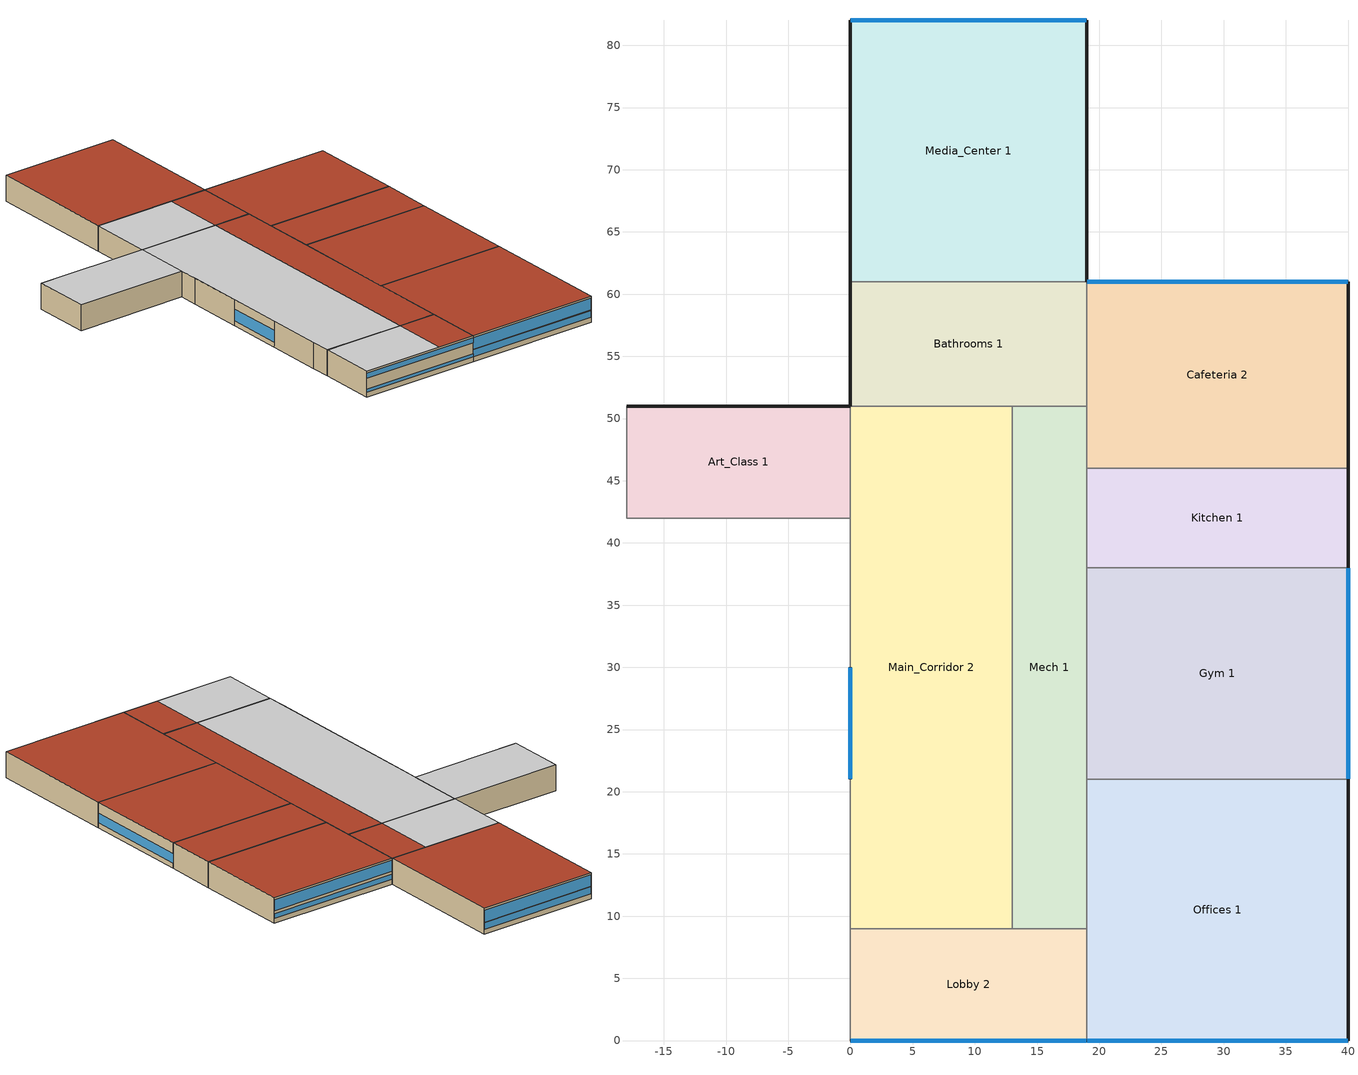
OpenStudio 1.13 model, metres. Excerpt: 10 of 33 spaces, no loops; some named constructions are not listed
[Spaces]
Gym 1
 floor ground: 40,38 40,21 19,21 19,38 z0
 wall outside: 40,21 40,38 z0:4
 wall to Mech 1: 19,38 19,21 z0:4
 wall to Offices 1: 19,21 40,21 z0:4
 wall to Kitchen 1: 40,38 19,38 z0:4
 window (AEDG-K12 View Glazing EastWest): 40,21.03 40,37.97 z0.76:2.24
 roof outside: 40,21 40,38 19,38 19,21 z4
Lobby 2
 floor ground: 19,9 19,0 0,0 0,9 z0
 wall outside: 0,0 19,0 z0:4
 wall to Offices 1: 19,0 19,9 z0:4
 wall to Main_Corridor 2: 13,9 0,9 z0:4
 wall to Mech 1: 19,9 13,9 z0:4
 wall to Mult_Class_1_Pod_1: 0,9 0,0 z0:4
 window (AEDG-K12 View Glazing South): 0.03,0 18.97,0 z0.76:1.21
 window (AEDG-K12 Daylight Glazing South): 0.03,0 18.97,0 z2.93:3.7
 ceiling to Lobby 1: 13,0 13,9 0,9 0,0 z4
 roof outside: 19,0 19,9 13,9 13,0 z4
Mech 1
 floor ground: 19,51 19,9 13,9 13,51 z0
 wall to Offices 1: 19,9 19,21 z0:4
 wall to Kitchen 1: 19,38 19,46 z0:4
 wall to Cafeteria 2: 19,46 19,51 z0:4
 wall to Main_Corridor 2: 13,51 13,9 z0:4
 wall to Bathrooms 1: 19,51 13,51 z0:4
 roof outside: 19,9 19,51 13,51 13,9 z4
Offices 1
 floor ground: 40,21 40,0 19,0 19,21 z0
 wall outside: 19,0 40,0 40,21 z0:4
 window (AEDG-K12 View Glazing South): 19.03,0 39.97,0 z0.76:1.81
 window (AEDG-K12 Daylight Glazing South): 19.03,0 39.97,0 z1.91:3.7
 roof outside: 40,0 40,21 19,21 19,0 z4
Art_Class 1
 floor ground: 0,51 0,42 -18,42 -18,51 z0
 wall outside: 0,51 -18,51 z0:4
 wall to Main_Corridor 2: 0,42 0,51 z0:4
 wall to Mult_Class_2_Pod_3: -18,51 -18,42 z0:4
 wall to Corridor_Pod_3: -18,42 0,42 z0:4
 ceiling to Mult_Class_2_Pod_4: 0,42 0,51 -18,51 -18,42 z4
Kitchen 1
 floor ground: 40,46 40,38 19,38 19,46 z0
 wall outside: 40,38 40,46 z0:4
 wall to Cafeteria 2: 40,46 19,46 z0:4
 roof outside: 40,38 40,46 19,46 19,38 z4
Main_Corridor 2
 floor ground: 13,51 13,9 0,9 0,51 z0
 wall outside: 0,30 0,21 z0:4
 wall to Corridor_Pod_1: 0,12 0,9 z0:4
 wall to Mult_Class_2_Pod_1: 0,21 0,12 z0:4
 wall to Mult_Class_1_Pod_3: 0,39 0,30 z0:4
 wall to Bathrooms 1: 13,51 0,51 z0:4
 wall to Corridor_Pod_3: 0,42 0,39 z0:4
 window (AEDG-K12 View Glazing EastWest): 0,29.97 0,21.03 z0.76:2.57
 ceiling to Main_Corridor 1: 13,9 13,51 0,51 0,9 z4
Media_Center 1
 floor ground: 19,82 19,61 0,61 0,82 z0
 wall outside: 19,61 19,82 0,82 0,61 z0:4
 wall to Bathrooms 1: 0,61 19,61 z0:4
 window (AEDG-K12 View Glazing North): 18.97,82 0.03,82 z0.76:1.81
 window (AEDG-K12 Daylight Glazing North): 18.97,82 0.03,82 z1.89:3.7
 roof outside: 19,61 19,82 0,82 0,61 z4
Bathrooms 1
 floor ground: 19,61 19,51 0,51 0,61 z0
 wall outside: 0,61 0,51 z0:4
 wall to Cafeteria 2: 19,51 19,61 z0:4
 ceiling to Bathrooms 2: 13,51 13,61 0,61 0,51 z4
 roof outside: 19,51 19,61 13,61 13,51 z4
Cafeteria 2
 floor ground: 40,61 40,46 19,46 19,61 z0
 wall outside: 40,46 40,61 19,61 z0:4
 window (AEDG-K12 View Glazing North): 39.97,61 19.03,61 z0.76:1.51
 window (AEDG-K12 Daylight Glazing North): 39.97,61 19.03,61 z1.97:3.7
 roof outside: 40,46 40,61 19,61 19,46 z4
[Coil:Cooling:WaterToAirHeatPump:VariableSpeedEquationFit:SpeedData] Reference Unit Gross Rated Total Cooling Capacity {W}=1524.1; Reference Unit Gross Rated Sensible Heat Ratio=0.75; Reference Unit Gross Rated Cooling COP=4; Reference Unit Rated Air Flow Rate {m3/s}=0.135907; Reference Unit Rated Water Flow Rate {m3/s}=0.000381695; Reference Unit Waste Heat Fraction of Input Power At Rated Conditions=0.1
Name | Total Cooling Capacity Function of Temperature Curve | Total Cooling Capacity Function of Air Flow Fraction Curve | Total Cooling Capacity Function of Water Flow Fraction Curve | Energy Input Ratio Function of Temperature Curve | Energy Input Ratio Function of Air Flow Fraction Curve | Energy Input Ratio Function of Water Flow Fraction Curve | Waste Heat Function of Temperature Curve
Coil Cooling Water To Air Heat Pump Variable Speed Equation Fit Speed Data 64 | Curve Biquadratic 376 | Curve Quadratic 564 | Curve Quadratic 565 | Curve Biquadratic 377 | Curve Quadratic 566 | Curve Quadratic 567 | Curve Biquadratic 378
Coil Cooling Water To Air Heat Pump Variable Speed Equation Fit Speed Data 65 | Curve Biquadratic 385 | Curve Quadratic 578 | Curve Quadratic 579 | Curve Biquadratic 386 | Curve Quadratic 580 | Curve Quadratic 581 | Curve Biquadratic 387
Coil Cooling Water To Air Heat Pump Variable Speed Equation Fit Speed Data 66 | Curve Biquadratic 388 | Curve Quadratic 582 | Curve Quadratic 583 | Curve Biquadratic 389 | Curve Quadratic 584 | Curve Quadratic 585 | Curve Biquadratic 390
Coil Cooling Water To Air Heat Pump Variable Speed Equation Fit Speed Data 67 | Curve Biquadratic 397 | Curve Quadratic 596 | Curve Quadratic 597 | Curve Biquadratic 398 | Curve Quadratic 598 | Curve Quadratic 599 | Curve Biquadratic 399
Coil Cooling Water To Air Heat Pump Variable Speed Equation Fit Speed Data 68 | Curve Biquadratic 400 | Curve Quadratic 600 | Curve Quadratic 601 | Curve Biquadratic 401 | Curve Quadratic 602 | Curve Quadratic 603 | Curve Biquadratic 402
Coil Cooling Water To Air Heat Pump Variable Speed Equation Fit Speed Data 69 | Curve Biquadratic 409 | Curve Quadratic 614 | Curve Quadratic 615 | Curve Biquadratic 410 | Curve Quadratic 616 | Curve Quadratic 617 | Curve Biquadratic 411
Coil Cooling Water To Air Heat Pump Variable Speed Equation Fit Speed Data 70 | Curve Biquadratic 412 | Curve Quadratic 618 | Curve Quadratic 619 | Curve Biquadratic 413 | Curve Quadratic 620 | Curve Quadratic 621 | Curve Biquadratic 414
[HeatExchanger:AirToAir:SensibleAndLatent] Availability Schedule=Always On Discrete; Nominal Supply Air Flow Rate {m3/s}=autosize; Sensible Effectiveness at 100% Heating Air Flow=0.75; Latent Effectiveness at 100% Heating Air Flow=0.69; Sensible Effectiveness at 75% Heating Air Flow=0.75; Latent Effectiveness at 75% Heating Air Flow=0.69; Sensible Effectiveness at 100% Cooling Air Flow=0.75; Latent Effectiveness at 100% Cooling Air Flow=0.69; Sensible Effectiveness at 75% Cooling Air Flow=0.75; Latent Effectiveness at 75% Cooling Air Flow=0.69; Nominal Electric Power {W}=0; Supply Air Outlet Temperature Control=Yes; Heat Exchanger Type=Plate; Frost Control Type=ExhaustOnly; Threshold Temperature {C}=-12.2; Initial Defrost Time Fraction=0.167; Rate of Defrost Time Fraction Increase {1/K}=0.024; Economizer Lockout=No
Heat Exchanger Air To Air Sensible And Latent 1; Heat Exchanger Air To Air Sensible And Latent 2; Heat Exchanger Air To Air Sensible And Latent 3; Heat Exchanger Air To Air Sensible And Latent 4; Heat Exchanger Air To Air Sensible And Latent 5
[ElectricLoadCenter:Inverter:Simple]
Electric Load Center Inverter Simple 1: Inverter Efficiency=0.98
[ElectricLoadCenter:Distribution]
Electric Load Center Distribution 1: Inverter=Electric Load Center Inverter Simple 1
[PhotovoltaicPerformance:Simple] Fraction of Surface Area with Active Solar Cells=0.75; Conversion Efficiency Input Mode=Fixed; Value for Cell Efficiency if Fixed=0.18
Photovoltaic Performance Simple 1; Photovoltaic Performance Simple 2; Photovoltaic Performance Simple 3; Photovoltaic Performance Simple 4; Photovoltaic Performance Simple 5; Photovoltaic Performance Simple 6; Photovoltaic Performance Simple 7; Photovoltaic Performance Simple 8; Photovoltaic Performance Simple 9; Photovoltaic Performance Simple 10; Photovoltaic Performance Simple 11; Photovoltaic Performance Simple 12; Photovoltaic Performance Simple 13; Photovoltaic Performance Simple 14; Photovoltaic Performance Simple 15; Photovoltaic Performance Simple 16; Photovoltaic Performance Simple 17; Photovoltaic Performance Simple 18; Photovoltaic Performance Simple 19; Photovoltaic Performance Simple 20; Photovoltaic Performance Simple 21
[Generator:Photovoltaic]
Name | Surface | Module Performance
Generator Photovoltaic 1 | PV - Mult_Class_1_Pod_2 - RoofCeiling:a | Photovoltaic Performance Simple 1
Generator Photovoltaic 2 | PV - Corner_Class_1_Pod_4 - RoofCeiling:a | Photovoltaic Performance Simple 2
Generator Photovoltaic 3 | PV - Main_Corridor 1 - RoofCeiling:a | Photovoltaic Performance Simple 3
Generator Photovoltaic 4 | PV - Corridor_Pod_2 - RoofCeiling:a | Photovoltaic Performance Simple 4
Generator Photovoltaic 5 | PV - Lobby 1 - RoofCeiling:a | Photovoltaic Performance Simple 5
Generator Photovoltaic 6 | PV - Mult_Class_1_Pod_4 - RoofCeiling:a | Photovoltaic Performance Simple 6
Generator Photovoltaic 7 | PV - Offices - RoofCeiling:a | Photovoltaic Performance Simple 7
Generator Photovoltaic 8 | PV - Bathrooms 1 - RoofCeiling:a | Photovoltaic Performance Simple 8
Generator Photovoltaic 9 | PV - Lobby - RoofCeiling:a | Photovoltaic Performance Simple 9
Generator Photovoltaic 10 | PV - Kitchen - RoofCeiling:a | Photovoltaic Performance Simple 10
Generator Photovoltaic 11 | PV - Gym - RoofCeiling:a | Photovoltaic Performance Simple 11
Generator Photovoltaic 12 | PV - Corner_Class_2_Pod_4 - RoofCeiling:a | Photovoltaic Performance Simple 12
Generator Photovoltaic 13 | PV - Media_Center - RoofCeiling:a | Photovoltaic Performance Simple 13
Generator Photovoltaic 14 | PV - Corner_Class_1_Pod_2 - RoofCeiling:a | Photovoltaic Performance Simple 14
Generator Photovoltaic 15 | PV - Mech - RoofCeiling:a | Photovoltaic Performance Simple 15
Generator Photovoltaic 16 | PV - Corridor_Pod_4 - RoofCeiling:a | Photovoltaic Performance Simple 16
Generator Photovoltaic 17 | PV - Mult_Class_2_Pod_4 - RoofCeiling:a | Photovoltaic Performance Simple 17
Generator Photovoltaic 18 | PV - Cafeteria - RoofCeiling:a | Photovoltaic Performance Simple 18
Generator Photovoltaic 19 | PV - Bathrooms - RoofCeiling:a | Photovoltaic Performance Simple 19
Generator Photovoltaic 20 | PV - Mult_Class_2_Pod_2 - RoofCeiling:a | Photovoltaic Performance Simple 20
Generator Photovoltaic 21 | PV - Corner_Class_2_Pod_3 - RoofCeiling:a | Photovoltaic Performance Simple 21
[Schedule:Ruleset]
Name | Default Day Schedule | Summer Design Day Schedule | Winter Design Day Schedule
primary HtgSetP_Sch | primary HtgSetP_Sch Default Schedule | primary HtgSetP_Sch Summer Design Day | primary HtgSetP_Sch Winter Design Day
primary ClgSetP_Sch | primary ClgSetP_Sch Default Schedule | primary ClgSetP_Sch Summer Design Day | primary ClgSetP_Sch Winter Design Day
primary Gym_HtgSetP_Sch | primary Gym_HtgSetP_Sch Default Schedule | primary Gym_HtgSetP_Sch Summer Design Day | primary Gym_HtgSetP_Sch Winter Design Day
primary Gym_ClgSetP_Sch | primary Gym_ClgSetP_Sch Default Schedule | primary Gym_ClgSetP_Sch Summer Design Day | primary Gym_ClgSetP_Sch Winter Design Day
primary Gym_Occ_Sch | primary Gym_Occ_Sch Default Schedule | primary Gym_Occ_Sch Summer Design Day | primary Gym_Occ_Sch Winter Design Day
primary Off_Occ_Sch | primary Off_Occ_Sch Default Schedule | primary Off_Occ_Sch Summer Design Day | primary Off_Occ_Sch Winter Design Day
primary Lib_Occ_Sch | primary Lib_Occ_Sch Default Schedule | primary Lib_Occ_Sch Summer Design Day | primary Lib_Occ_Sch Winter Design Day
primary Cafe_Occ_Sch | primary Cafe_Occ_Sch Default Schedule | primary Cafe_Occ_Sch Summer Design Day | primary Cafe_Occ_Sch Winter Design Day
primary Bldg_Equip_Sch - Controls Reduction | primary Bldg_Equip_Sch Default Schedule 1 | primary Bldg_Equip_Sch Summer Design Day 1 | primary Bldg_Equip_Sch Winter Design Day 1
primary Bldg_Equip_Sch - Controls Reduction 1 | primary Bldg_Equip_Sch Default Schedule 2 | primary Bldg_Equip_Sch Summer Design Day 2 | primary Bldg_Equip_Sch Winter Design Day 2
AEDG HP-Loop-Clg-Temp-Schedule | AEDG HP-Loop-Clg-Temp-Schedule All Days
AEDG HP-Loop-Htg-Temp-Schedule | AEDG HP-Loop-Htg-Temp-Schedule All Days
[Schedule:Day]
primary Bldg_Occ_Sch Rule 2 Day Schedule; primary Bldg_Occ_Sch Rule 6 Day Schedule: 8, 0, 0, 11, 0, 0.3, 13, 0, 0.2, 15, 0, 0.3, 17, 0, 0.05, 24, 0, 0
primary Bldg_Occ_Sch Rule 3 Day Schedule; primary Bldg_Occ_Sch Rule 5 Day Schedule; primary Gym_Occ_Sch Default Schedule; primary Gym_Occ_Sch Winter Design Day; primary Gym_Occ_Sch Rule 3 Day Schedule; primary Gym_Occ_Sch Rule 4 Day Schedule; secondary Elevator_Sch Rule 4 Day Schedule; primary Off_Occ_Sch Default Schedule; primary Off_Occ_Sch Winter Design Day; primary Off_Occ_Sch Rule 3 Day Schedule; primary Off_Occ_Sch Rule 5 Day Schedule; primary Lib_Occ_Sch Default Schedule; primary Lib_Occ_Sch Winter Design Day; primary Lib_Occ_Sch Rule 3 Day Schedule; primary Lib_Occ_Sch Rule 4 Day Schedule; primary Cafe_Occ_Sch Default Schedule; primary Cafe_Occ_Sch Winter Design Day; primary Cafe_Occ_Sch Rule 3 Day Schedule; primary Cafe_Occ_Sch Rule 4 Day Schedule; primary Bldg_Equip_Sch Winter Design Day 1; primary Bldg_Equip_Sch Winter Design Day 2: 24, 0, 0
primary Bldg_Occ_Sch Rule 4 Day Schedule: 9, 0, 0, 13, 0, 0.05, 24, 0, 0
primary Bldg_Light_Sch Rule 2 Day Schedule; primary Bldg_Light_Sch Rule 6 Day Schedule: 6, 0, 0.2, 7, 0, 0.4, 16, 0, 0.9, 19, 0, 0.7, 21, 0, 0.5, 24, 0, 0.2
primary Bldg_Light_Sch Rule 3 Day Schedule; primary Bldg_Light_Sch Rule 5 Day Schedule: 24, 0, 0.2
primary Bldg_Light_Sch Rule 4 Day Schedule: 8, 0, 0.2, 14, 0, 0.5, 24, 0, 0.2
primary Bldg_Equip_Sch Rule 2 Day Schedule; primary Bldg_Equip_Sch Rule 6 Day Schedule; primary Bldg_Equip_Sch Summer Design Day 1; primary Bldg_Equip_Sch Summer Design Day 2: 8, 0, 0.4, 15, 0, 0.6, 24, 0, 0.4
primary Bldg_Equip_Sch Rule 3 Day Schedule; primary Bldg_Equip_Sch Rule 5 Day Schedule: 24, 0, 0.4
primary Bldg_Equip_Sch Rule 4 Day Schedule: 9, 0, 0.4, 13, 0, 0.6, 24, 0, 0.4
primary Infil_Sch Rule 2 Day Schedule; primary Infil_Sch Rule 6 Day Schedule: 6, 0, 1, 18, 0, 0.5, 24, 0, 1
primary Infil_Sch Rule 3 Day Schedule; primary Infil_Sch Rule 5 Day Schedule; primary Gym_Occ_Sch Summer Design Day; primary Off_Occ_Sch Summer Design Day; primary Lib_Occ_Sch Summer Design Day; primary Cafe_Occ_Sch Summer Design Day: 24, 0, 1
primary Infil_Sch Rule 4 Day Schedule: 8, 0, 1, 13, 0, 0.5, 24, 0, 1
primary HtgSetP_Sch Default Schedule; primary HtgSetP_Sch Summer Design Day; primary HtgSetP_Sch Rule 3 Day Schedule; primary HtgSetP_Sch Rule 5 Day Schedule; primary Gym_HtgSetP_Sch Default Schedule; primary Gym_HtgSetP_Sch Summer Design Day; primary Gym_HtgSetP_Sch Rule 3 Day Schedule; primary Gym_HtgSetP_Sch Rule 5 Day Schedule: 24, 0, 15.6
primary HtgSetP_Sch Winter Design Day; primary Gym_HtgSetP_Sch Winter Design Day: 24, 0, 21.7
primary HtgSetP_Sch Rule 2 Day Schedule; primary HtgSetP_Sch Rule 6 Day Schedule: 6, 0, 15.6, 18, 0, 21.7, 24, 0, 15.6
primary HtgSetP_Sch Rule 4 Day Schedule; primary Gym_HtgSetP_Sch Rule 4 Day Schedule: 8, 0, 15.6, 13, 0, 21.7, 24, 0, 15.6
primary ClgSetP_Sch Default Schedule; primary ClgSetP_Sch Winter Design Day; primary ClgSetP_Sch Rule 3 Day Schedule; primary ClgSetP_Sch Rule 5 Day Schedule; primary Gym_ClgSetP_Sch Default Schedule; primary Gym_ClgSetP_Sch Winter Design Day; primary Gym_ClgSetP_Sch Rule 3 Day Schedule; primary Gym_ClgSetP_Sch Rule 5 Day Schedule: 24, 0, 27.2
primary ClgSetP_Sch Summer Design Day; primary Gym_ClgSetP_Sch Summer Design Day: 24, 0, 23.3
primary ClgSetP_Sch Rule 2 Day Schedule; primary ClgSetP_Sch Rule 6 Day Schedule: 6, 0, 27.2, 18, 0, 23.3, 24, 0, 27.2
primary ClgSetP_Sch Rule 4 Day Schedule; primary Gym_ClgSetP_Sch Rule 4 Day Schedule: 8, 0, 27.2, 13, 0, 23.3, 24, 0, 27.2
primary Gym_HtgSetP_Sch Rule 2 Day Schedule; primary Gym_HtgSetP_Sch Rule 6 Day Schedule: 6, 0, 15.6, 21, 0, 21.7, 24, 0, 15.6
primary Gym_ClgSetP_Sch Rule 2 Day Schedule; primary Gym_ClgSetP_Sch Rule 6 Day Schedule: 6, 0, 27.2, 21, 0, 23.3, 24, 0, 27.2
primary Gym_Occ_Sch Rule 2 Day Schedule; primary Gym_Occ_Sch Rule 5 Day Schedule: 8, 0, 0, 14, 0, 0.15, 15, 0, 0, 18, 0, 0.15, 21, 0, 0.05, 24, 0, 0
secondary Elevator_Sch Rule 2 Day Schedule; secondary Elevator_Sch Rule 5 Day Schedule: 8, 0, 0, 15, 0, 0.3, 16, 0, 0.15, 24, 0, 0
secondary Elevator_Sch Rule 3 Day Schedule: 24, 0, 0.02
primary Off_Occ_Sch Rule 2 Day Schedule; primary Off_Occ_Sch Rule 6 Day Schedule: 8, 0, 0, 17, 0, 0.75, 24, 0, 0
primary Off_Occ_Sch Rule 4 Day Schedule: 9, 0, 0, 13, 0, 0.25, 24, 0, 0
Schedule Day 4: 1, 30, 1, 24, 0, 0
Schedule Day 2: 16, 0, 0, 24, 0, 1
primary Lib_Occ_Sch Rule 2 Day Schedule; primary Lib_Occ_Sch Rule 5 Day Schedule: 8, 0, 0, 9, 0, 0.3, 11, 0, 0.6, 13, 0, 0.3, 15, 0, 0.6, 17, 0, 0.3, 24, 0, 0
primary Cafe_Occ_Sch Rule 2 Day Schedule; primary Cafe_Occ_Sch Rule 5 Day Schedule: 7, 0, 0, 8, 0, 0.15, 11, 0, 0.05, 13, 0, 0.7, 15, 0, 0.05, 18, 0, 0.15, 24, 0, 0
primary Bldg_Equip_Sch Default Schedule 1; primary Bldg_Equip_Sch Rule 3 Day Schedule 1; primary Bldg_Equip_Sch Rule 5 Day Schedule 1: 24, 0, 0.25
primary Bldg_Equip_Sch Rule 2 Day Schedule 1; primary Bldg_Equip_Sch Rule 6 Day Schedule 1: 8, 0, 0.25, 15, 0, 0.6, 24, 0, 0.25
primary Bldg_Equip_Sch Rule 4 Day Schedule 1: 9, 0, 0.25, 13, 0, 0.6, 24, 0, 0.25
primary Bldg_Equip_Sch Default Schedule 2; primary Bldg_Equip_Sch Rule 3 Day Schedule 2; primary Bldg_Equip_Sch Rule 5 Day Schedule 2: 24, 0, 0.34
primary Bldg_Equip_Sch Rule 2 Day Schedule 2; primary Bldg_Equip_Sch Rule 6 Day Schedule 2: 8, 0, 0.34, 15, 0, 0.51, 24, 0, 0.34
primary Bldg_Equip_Sch Rule 4 Day Schedule 2: 9, 0, 0.34, 13, 0, 0.51, 24, 0, 0.34
AEDG K-12 Primary Kitchen Electric Equipment Schedule Weekend; AEDG K-12 Primary Kitchen Electric Equipment Schedule Summer Weekday: 24, 0, 0.29
AEDG K-12 Primary Kitchen Gas Equipment Schedule Weekend; AEDG K-12 Primary Kitchen Gas Equipment Schedule Summer Weekday: 24, 0, 0.04
AEDG HP-Loop-Clg-Temp-Schedule All Days: 24, 0, 21
AEDG HP-Loop-Htg-Temp-Schedule All Days: 24, 0, 5
[Schedule:Rule] Date Specification Type=DateRange; Start Day=1
Name | Schedule Ruleset | Rule Order | Day Schedule | Apply Sunday | Apply Monday | Apply Tuesday | Apply Wednesday | Apply Thursday | Apply Friday | Apply Saturday | Start Month | End Month | End Day
primary HtgSetP_Sch Rule 7 | primary HtgSetP_Sch | 0 | primary HtgSetP_Sch Rule 2 Day Schedule | No | Yes | Yes | Yes | Yes | Yes | No | 9 | 12 | 31
primary HtgSetP_Sch Rule 8 | primary HtgSetP_Sch | 1 | primary HtgSetP_Sch Rule 3 Day Schedule | Yes | No | No | No | No | No | Yes | 7 | 9 | 1
primary HtgSetP_Sch Rule 4 | primary HtgSetP_Sch | 2 | primary HtgSetP_Sch Rule 4 Day Schedule | No | Yes | Yes | Yes | Yes | Yes | No | 7 | 9 | 1
primary HtgSetP_Sch Rule 5 | primary HtgSetP_Sch | 3 | primary HtgSetP_Sch Rule 5 Day Schedule | Yes | No | No | No | No | No | Yes | 1 | 6 | 30
primary HtgSetP_Sch Rule 6 | primary HtgSetP_Sch | 4 | primary HtgSetP_Sch Rule 6 Day Schedule | No | Yes | Yes | Yes | Yes | Yes | No | 1 | 6 | 30
primary ClgSetP_Sch Rule 7 | primary ClgSetP_Sch | 0 | primary ClgSetP_Sch Rule 2 Day Schedule | No | Yes | Yes | Yes | Yes | Yes | No | 9 | 12 | 31
primary ClgSetP_Sch Rule 8 | primary ClgSetP_Sch | 1 | primary ClgSetP_Sch Rule 3 Day Schedule | Yes | No | No | No | No | No | Yes | 7 | 9 | 1
primary ClgSetP_Sch Rule 4 | primary ClgSetP_Sch | 2 | primary ClgSetP_Sch Rule 4 Day Schedule | No | Yes | Yes | Yes | Yes | Yes | No | 7 | 9 | 1
primary ClgSetP_Sch Rule 5 | primary ClgSetP_Sch | 3 | primary ClgSetP_Sch Rule 5 Day Schedule | Yes | No | No | No | No | No | Yes | 1 | 6 | 30
primary ClgSetP_Sch Rule 6 | primary ClgSetP_Sch | 4 | primary ClgSetP_Sch Rule 6 Day Schedule | No | Yes | Yes | Yes | Yes | Yes | No | 1 | 6 | 30
primary Gym_HtgSetP_Sch Rule 7 | primary Gym_HtgSetP_Sch | 0 | primary Gym_HtgSetP_Sch Rule 2 Day Schedule | No | Yes | Yes | Yes | Yes | Yes | No | 9 | 12 | 31
primary Gym_HtgSetP_Sch Rule 8 | primary Gym_HtgSetP_Sch | 1 | primary Gym_HtgSetP_Sch Rule 3 Day Schedule | Yes | No | No | No | No | No | Yes | 7 | 9 | 1
primary Gym_HtgSetP_Sch Rule 4 | primary Gym_HtgSetP_Sch | 2 | primary Gym_HtgSetP_Sch Rule 4 Day Schedule | No | Yes | Yes | Yes | Yes | Yes | No | 7 | 9 | 1
primary Gym_HtgSetP_Sch Rule 5 | primary Gym_HtgSetP_Sch | 3 | primary Gym_HtgSetP_Sch Rule 5 Day Schedule | Yes | No | No | No | No | No | Yes | 1 | 6 | 30
primary Gym_HtgSetP_Sch Rule 6 | primary Gym_HtgSetP_Sch | 4 | primary Gym_HtgSetP_Sch Rule 6 Day Schedule | No | Yes | Yes | Yes | Yes | Yes | No | 1 | 6 | 30
primary Gym_ClgSetP_Sch Rule 7 | primary Gym_ClgSetP_Sch | 0 | primary Gym_ClgSetP_Sch Rule 2 Day Schedule | No | Yes | Yes | Yes | Yes | Yes | No | 9 | 12 | 31
primary Gym_ClgSetP_Sch Rule 8 | primary Gym_ClgSetP_Sch | 1 | primary Gym_ClgSetP_Sch Rule 3 Day Schedule | Yes | No | No | No | No | No | Yes | 7 | 9 | 1
primary Gym_ClgSetP_Sch Rule 4 | primary Gym_ClgSetP_Sch | 2 | primary Gym_ClgSetP_Sch Rule 4 Day Schedule | No | Yes | Yes | Yes | Yes | Yes | No | 7 | 9 | 1
primary Gym_ClgSetP_Sch Rule 5 | primary Gym_ClgSetP_Sch | 3 | primary Gym_ClgSetP_Sch Rule 5 Day Schedule | Yes | No | No | No | No | No | Yes | 1 | 6 | 30
primary Gym_ClgSetP_Sch Rule 6 | primary Gym_ClgSetP_Sch | 4 | primary Gym_ClgSetP_Sch Rule 6 Day Schedule | No | Yes | Yes | Yes | Yes | Yes | No | 1 | 6 | 30
primary Gym_Occ_Sch Rule 2 | primary Gym_Occ_Sch | 0 | primary Gym_Occ_Sch Rule 2 Day Schedule | No | Yes | Yes | Yes | Yes | Yes | No | 9 | 12 | 31
primary Gym_Occ_Sch Rule 7 | primary Gym_Occ_Sch | 1 | primary Gym_Occ_Sch Rule 3 Day Schedule | Yes | Yes | Yes | Yes | Yes | Yes | Yes | 7 | 9 | 1
primary Gym_Occ_Sch Rule 4 | primary Gym_Occ_Sch | 2 | primary Gym_Occ_Sch Rule 4 Day Schedule | Yes | No | No | No | No | No | Yes | 1 | 6 | 30
primary Gym_Occ_Sch Rule 5 | primary Gym_Occ_Sch | 3 | primary Gym_Occ_Sch Rule 5 Day Schedule | No | Yes | Yes | Yes | Yes | Yes | No | 1 | 6 | 30
primary Off_Occ_Sch Rule 2 | primary Off_Occ_Sch | 0 | primary Off_Occ_Sch Rule 2 Day Schedule | No | Yes | Yes | Yes | Yes | Yes | No | 9 | 12 | 31
primary Off_Occ_Sch Rule 9 | primary Off_Occ_Sch | 1 | primary Off_Occ_Sch Rule 3 Day Schedule | Yes | No | No | No | No | No | Yes | 7 | 9 | 1
primary Off_Occ_Sch Rule 4 | primary Off_Occ_Sch | 2 | primary Off_Occ_Sch Rule 4 Day Schedule | No | Yes | Yes | Yes | Yes | Yes | No | 7 | 9 | 1
primary Off_Occ_Sch Rule 5 | primary Off_Occ_Sch | 3 | primary Off_Occ_Sch Rule 5 Day Schedule | Yes | No | No | No | No | No | Yes | 1 | 6 | 30
primary Off_Occ_Sch Rule 6 | primary Off_Occ_Sch | 4 | primary Off_Occ_Sch Rule 6 Day Schedule | No | Yes | Yes | Yes | Yes | Yes | No | 1 | 6 | 30
primary Lib_Occ_Sch Rule 2 | primary Lib_Occ_Sch | 0 | primary Lib_Occ_Sch Rule 2 Day Schedule | No | Yes | Yes | Yes | Yes | Yes | No | 9 | 12 | 31
primary Lib_Occ_Sch Rule 7 | primary Lib_Occ_Sch | 1 | primary Lib_Occ_Sch Rule 3 Day Schedule | Yes | Yes | Yes | Yes | Yes | Yes | Yes | 7 | 9 | 1
primary Lib_Occ_Sch Rule 4 | primary Lib_Occ_Sch | 2 | primary Lib_Occ_Sch Rule 4 Day Schedule | Yes | No | No | No | No | No | Yes | 1 | 6 | 30
primary Lib_Occ_Sch Rule 5 | primary Lib_Occ_Sch | 3 | primary Lib_Occ_Sch Rule 5 Day Schedule | No | Yes | Yes | Yes | Yes | Yes | No | 1 | 6 | 30
primary Cafe_Occ_Sch Rule 2 | primary Cafe_Occ_Sch | 0 | primary Cafe_Occ_Sch Rule 2 Day Schedule | No | Yes | Yes | Yes | Yes | Yes | No | 9 | 12 | 31
primary Cafe_Occ_Sch Rule 7 | primary Cafe_Occ_Sch | 1 | primary Cafe_Occ_Sch Rule 3 Day Schedule | Yes | Yes | Yes | Yes | Yes | Yes | Yes | 7 | 9 | 1
primary Cafe_Occ_Sch Rule 4 | primary Cafe_Occ_Sch | 2 | primary Cafe_Occ_Sch Rule 4 Day Schedule | Yes | No | No | No | No | No | Yes | 1 | 6 | 30
primary Cafe_Occ_Sch Rule 5 | primary Cafe_Occ_Sch | 3 | primary Cafe_Occ_Sch Rule 5 Day Schedule | No | Yes | Yes | Yes | Yes | Yes | No | 1 | 6 | 30
primary Bldg_Equip_Sch Rule 10 | primary Bldg_Equip_Sch - Controls Reduction | 0 | primary Bldg_Equip_Sch Rule 2 Day Schedule 1 | No | Yes | Yes | Yes | Yes | Yes | No | 9 | 12 | 31
primary Bldg_Equip_Sch Rule 11 | primary Bldg_Equip_Sch - Controls Reduction | 1 | primary Bldg_Equip_Sch Rule 3 Day Schedule 1 | Yes | No | No | No | No | No | Yes | 7 | 9 | 1
primary Bldg_Equip_Sch Rule 12 | primary Bldg_Equip_Sch - Controls Reduction | 2 | primary Bldg_Equip_Sch Rule 4 Day Schedule 1 | No | Yes | Yes | Yes | Yes | Yes | No | 7 | 9 | 1
primary Bldg_Equip_Sch Rule 13 | primary Bldg_Equip_Sch - Controls Reduction | 3 | primary Bldg_Equip_Sch Rule 5 Day Schedule 1 | Yes | No | No | No | No | No | Yes | 1 | 6 | 30
primary Bldg_Equip_Sch Rule 14 | primary Bldg_Equip_Sch - Controls Reduction | 4 | primary Bldg_Equip_Sch Rule 6 Day Schedule 1 | No | Yes | Yes | Yes | Yes | Yes | No | 1 | 6 | 30
primary Bldg_Equip_Sch Rule 15 | primary Bldg_Equip_Sch - Controls Reduction 1 | 0 | primary Bldg_Equip_Sch Rule 2 Day Schedule 2 | No | Yes | Yes | Yes | Yes | Yes | No | 9 | 12 | 31
primary Bldg_Equip_Sch Rule 16 | primary Bldg_Equip_Sch - Controls Reduction 1 | 1 | primary Bldg_Equip_Sch Rule 3 Day Schedule 2 | Yes | No | No | No | No | No | Yes | 7 | 9 | 1
primary Bldg_Equip_Sch Rule 17 | primary Bldg_Equip_Sch - Controls Reduction 1 | 2 | primary Bldg_Equip_Sch Rule 4 Day Schedule 2 | No | Yes | Yes | Yes | Yes | Yes | No | 7 | 9 | 1
primary Bldg_Equip_Sch Rule 18 | primary Bldg_Equip_Sch - Controls Reduction 1 | 3 | primary Bldg_Equip_Sch Rule 5 Day Schedule 2 | Yes | No | No | No | No | No | Yes | 1 | 6 | 30
primary Bldg_Equip_Sch Rule 19 | primary Bldg_Equip_Sch - Controls Reduction 1 | 4 | primary Bldg_Equip_Sch Rule 6 Day Schedule 2 | No | Yes | Yes | Yes | Yes | Yes | No | 1 | 6 | 30
[Curve:Bicubic] Minimum Value of y=10; Maximum Value of y=48.9
Name | Coefficient1 Constant | Coefficient2 x | Coefficient3 x**2 | Coefficient4 y | Coefficient5 y**2 | Coefficient6 x*y | Coefficient7 x**3 | Coefficient8 y**3 | Coefficient9 x**2*y | Coefficient10 x*y**2 | Minimum Value of x | Maximum Value of x
Curve Bicubic 1; Curve Bicubic 3; Curve Bicubic 5 | 3913 | -107.7 | -3.694 | 166.9 | 0.2619 | 4.543 | -0.02113 | -0.006456 | 0.03008 | 0.004171 | -17.8 | 4.4
Curve Bicubic 2; Curve Bicubic 4; Curve Bicubic 6 | 93210 | 3325 | 34.15 | -683.6 | -9.723 | -30.48 | -0.03525 | 0.07694 | -0.3221 | -0.05519 | -17.8 | 4.4
Curve Bicubic 7; Curve Bicubic 9; Curve Bicubic 11 | 25230 | 982.8 | 18.47 | -624.9 | 14.1 | -21.91 | 0.1344 | -0.08536 | -0.2288 | 0.1977 | -40 | -17.8
Curve Bicubic 8; Curve Bicubic 10; Curve Bicubic 12 | 170800 | 5801 | 65.95 | -3117 | 22.54 | -96.33 | 0.3026 | -0.05385 | -0.6427 | 0.5012 | -40 | -17.8
[Schedule:Constant]
Always On Discrete: Value=1
[Curve:Quadratic] Coefficient1 Constant=1; Coefficient2 x=0; Coefficient3 x**2=0; Minimum Value of x=0; Maximum Value of x=1
Curve Quadratic 2; Curve Quadratic 3; Curve Quadratic 4; Curve Quadratic 5; Curve Quadratic 6; Curve Quadratic 7; Curve Quadratic 8; Curve Quadratic 9; Curve Quadratic 11; Curve Quadratic 12; Curve Quadratic 13; Curve Quadratic 14; Curve Quadratic 15; Curve Quadratic 16; Curve Quadratic 17; Curve Quadratic 18; Curve Quadratic 20; Curve Quadratic 21; Curve Quadratic 22; Curve Quadratic 23; Curve Quadratic 24; Curve Quadratic 25; Curve Quadratic 26; Curve Quadratic 27; Curve Quadratic 29; Curve Quadratic 30; Curve Quadratic 31; Curve Quadratic 32; Curve Quadratic 33; Curve Quadratic 34; Curve Quadratic 35; Curve Quadratic 36; Curve Quadratic 38; Curve Quadratic 39; Curve Quadratic 40; Curve Quadratic 41; Curve Quadratic 42; Curve Quadratic 43; Curve Quadratic 44; Curve Quadratic 45; Curve Quadratic 47; Curve Quadratic 48; Curve Quadratic 49; Curve Quadratic 50; Curve Quadratic 51; Curve Quadratic 52; Curve Quadratic 53; Curve Quadratic 54; Curve Quadratic 56; Curve Quadratic 57; Curve Quadratic 58; Curve Quadratic 59; Curve Quadratic 60; Curve Quadratic 61; Curve Quadratic 62; Curve Quadratic 63; Curve Quadratic 65; Curve Quadratic 66; Curve Quadratic 67; Curve Quadratic 68; Curve Quadratic 69; Curve Quadratic 70; Curve Quadratic 71; Curve Quadratic 72; Curve Quadratic 74; Curve Quadratic 75; Curve Quadratic 76; Curve Quadratic 77; Curve Quadratic 78; Curve Quadratic 79; Curve Quadratic 80; Curve Quadratic 81; Curve Quadratic 83; Curve Quadratic 84; Curve Quadratic 85; Curve Quadratic 86; Curve Quadratic 87; Curve Quadratic 88; Curve Quadratic 89; Curve Quadratic 90; Curve Quadratic 92; Curve Quadratic 93; Curve Quadratic 94; Curve Quadratic 95; Curve Quadratic 96; Curve Quadratic 97; Curve Quadratic 98; Curve Quadratic 99; Curve Quadratic 101; Curve Quadratic 102; Curve Quadratic 103; Curve Quadratic 104; Curve Quadratic 105; Curve Quadratic 106; Curve Quadratic 107; Curve Quadratic 108; Curve Quadratic 110; Curve Quadratic 111; Curve Quadratic 112; Curve Quadratic 113; Curve Quadratic 114; Curve Quadratic 115; Curve Quadratic 116; Curve Quadratic 117; Curve Quadratic 119; Curve Quadratic 120; Curve Quadratic 121; Curve Quadratic 122; Curve Quadratic 123; Curve Quadratic 124; Curve Quadratic 125; Curve Quadratic 126; Curve Quadratic 128; Curve Quadratic 129; Curve Quadratic 130; Curve Quadratic 131; Curve Quadratic 132; Curve Quadratic 133; Curve Quadratic 134; Curve Quadratic 135; Curve Quadratic 137; Curve Quadratic 138; Curve Quadratic 139; Curve Quadratic 140; Curve Quadratic 141; Curve Quadratic 142; Curve Quadratic 143; Curve Quadratic 144; Curve Quadratic 146; Curve Quadratic 147; Curve Quadratic 148; Curve Quadratic 149; Curve Quadratic 150; Curve Quadratic 151; Curve Quadratic 152; Curve Quadratic 153; Curve Quadratic 155; Curve Quadratic 156; Curve Quadratic 157; Curve Quadratic 158; Curve Quadratic 159; Curve Quadratic 160; Curve Quadratic 161; Curve Quadratic 162; Curve Quadratic 164; Curve Quadratic 165; Curve Quadratic 166; Curve Quadratic 167; Curve Quadratic 168; Curve Quadratic 169; Curve Quadratic 170; Curve Quadratic 171; Curve Quadratic 173; Curve Quadratic 174; Curve Quadratic 175; Curve Quadratic 176; Curve Quadratic 177; Curve Quadratic 178; Curve Quadratic 179; Curve Quadratic 180; Curve Quadratic 182; Curve Quadratic 183; Curve Quadratic 184; Curve Quadratic 185; Curve Quadratic 186; Curve Quadratic 187; Curve Quadratic 188; Curve Quadratic 189; Curve Quadratic 191; Curve Quadratic 192; Curve Quadratic 193; Curve Quadratic 194; Curve Quadratic 195; Curve Quadratic 196; Curve Quadratic 197; Curve Quadratic 198; Curve Quadratic 200; Curve Quadratic 201; Curve Quadratic 202; Curve Quadratic 203; Curve Quadratic 204; Curve Quadratic 205; Curve Quadratic 206; Curve Quadratic 207; Curve Quadratic 209; Curve Quadratic 210; Curve Quadratic 211; Curve Quadratic 212; Curve Quadratic 213; Curve Quadratic 214; Curve Quadratic 215; Curve Quadratic 216; Curve Quadratic 218; Curve Quadratic 219; Curve Quadratic 220; Curve Quadratic 221; Curve Quadratic 222; Curve Quadratic 223; Curve Quadratic 224; Curve Quadratic 225; Curve Quadratic 227; Curve Quadratic 228; Curve Quadratic 229; Curve Quadratic 230; Curve Quadratic 231; Curve Quadratic 232; Curve Quadratic 233; Curve Quadratic 234; Curve Quadratic 236; Curve Quadratic 237; Curve Quadratic 238; Curve Quadratic 239; Curve Quadratic 240; Curve Quadratic 241; Curve Quadratic 242; Curve Quadratic 243; Curve Quadratic 245; Curve Quadratic 246; Curve Quadratic 247; Curve Quadratic 248; Curve Quadratic 249; Curve Quadratic 250; Curve Quadratic 251; Curve Quadratic 252; Curve Quadratic 254; Curve Quadratic 255; Curve Quadratic 256; Curve Quadratic 257; Curve Quadratic 258; Curve Quadratic 259; Curve Quadratic 260; Curve Quadratic 261; Curve Quadratic 263; Curve Quadratic 264; Curve Quadratic 265; Curve Quadratic 266; Curve Quadratic 267; Curve Quadratic 268; Curve Quadratic 269; Curve Quadratic 270; Curve Quadratic 272; Curve Quadratic 273; Curve Quadratic 274; Curve Quadratic 275; Curve Quadratic 276; Curve Quadratic 277; Curve Quadratic 278; Curve Quadratic 279; Curve Quadratic 281; Curve Quadratic 282; Curve Quadratic 283; Curve Quadratic 284; Curve Quadratic 285; Curve Quadratic 286; Curve Quadratic 287; Curve Quadratic 288; Curve Quadratic 290; Curve Quadratic 291; Curve Quadratic 292; Curve Quadratic 293; Curve Quadratic 294; Curve Quadratic 295; Curve Quadratic 296; Curve Quadratic 297; Curve Quadratic 299; Curve Quadratic 300; Curve Quadratic 301; Curve Quadratic 302; Curve Quadratic 303; Curve Quadratic 304; Curve Quadratic 305; Curve Quadratic 306; Curve Quadratic 308; Curve Quadratic 309; Curve Quadratic 310; Curve Quadratic 311; Curve Quadratic 312; Curve Quadratic 313; Curve Quadratic 314; Curve Quadratic 315; Curve Quadratic 317; Curve Quadratic 318; Curve Quadratic 319; Curve Quadratic 320; Curve Quadratic 321; Curve Quadratic 322; Curve Quadratic 323; Curve Quadratic 324; Curve Quadratic 326; Curve Quadratic 327; Curve Quadratic 328; Curve Quadratic 329; Curve Quadratic 330; Curve Quadratic 331; Curve Quadratic 332; Curve Quadratic 333; Curve Quadratic 335; Curve Quadratic 336; Curve Quadratic 337; Curve Quadratic 338; Curve Quadratic 339; Curve Quadratic 340; Curve Quadratic 341; Curve Quadratic 342; Curve Quadratic 344; Curve Quadratic 345; Curve Quadratic 346; Curve Quadratic 347; Curve Quadratic 348; Curve Quadratic 349; Curve Quadratic 350; Curve Quadratic 351; Curve Quadratic 353; Curve Quadratic 354; Curve Quadratic 355; Curve Quadratic 356; Curve Quadratic 357; Curve Quadratic 358; Curve Quadratic 359; Curve Quadratic 360; Curve Quadratic 362; Curve Quadratic 363; Curve Quadratic 364; Curve Quadratic 365; Curve Quadratic 366; Curve Quadratic 367; Curve Quadratic 368; Curve Quadratic 369; Curve Quadratic 371; Curve Quadratic 372; Curve Quadratic 373; Curve Quadratic 374; Curve Quadratic 375; Curve Quadratic 376; Curve Quadratic 377; Curve Quadratic 378; Curve Quadratic 380; Curve Quadratic 381; Curve Quadratic 382; Curve Quadratic 383; Curve Quadratic 384; Curve Quadratic 385; Curve Quadratic 386; Curve Quadratic 387; Curve Quadratic 389; Curve Quadratic 390; Curve Quadratic 391; Curve Quadratic 392; Curve Quadratic 393; Curve Quadratic 394; Curve Quadratic 395; Curve Quadratic 396; Curve Quadratic 398; Curve Quadratic 399; Curve Quadratic 400; Curve Quadratic 401; Curve Quadratic 402; Curve Quadratic 403; Curve Quadratic 404; Curve Quadratic 405; Curve Quadratic 407; Curve Quadratic 408; Curve Quadratic 409; Curve Quadratic 410; Curve Quadratic 411; Curve Quadratic 412; Curve Quadratic 413; Curve Quadratic 414; Curve Quadratic 416; Curve Quadratic 417; Curve Quadratic 418; Curve Quadratic 419; Curve Quadratic 420; Curve Quadratic 421; Curve Quadratic 422; Curve Quadratic 423; Curve Quadratic 425; Curve Quadratic 426; Curve Quadratic 427; Curve Quadratic 428; Curve Quadratic 429; Curve Quadratic 430; Curve Quadratic 431; Curve Quadratic 432; Curve Quadratic 434; Curve Quadratic 435; Curve Quadratic 436; Curve Quadratic 437; Curve Quadratic 438; Curve Quadratic 439; Curve Quadratic 440; Curve Quadratic 441; Curve Quadratic 443; Curve Quadratic 444; Curve Quadratic 445; Curve Quadratic 446; Curve Quadratic 447; Curve Quadratic 448; Curve Quadratic 449; Curve Quadratic 450; Curve Quadratic 452; Curve Quadratic 453; Curve Quadratic 454; Curve Quadratic 455; Curve Quadratic 456; Curve Quadratic 457; Curve Quadratic 458; Curve Quadratic 459; Curve Quadratic 461; Curve Quadratic 462; Curve Quadratic 463; Curve Quadratic 464; Curve Quadratic 465; Curve Quadratic 466; Curve Quadratic 467; Curve Quadratic 468; Curve Quadratic 470; Curve Quadratic 471; Curve Quadratic 472; Curve Quadratic 473; Curve Quadratic 474; Curve Quadratic 475; Curve Quadratic 476; Curve Quadratic 477; Curve Quadratic 479; Curve Quadratic 480; Curve Quadratic 481; Curve Quadratic 482; Curve Quadratic 483; Curve Quadratic 484; Curve Quadratic 485; Curve Quadratic 486; Curve Quadratic 488; Curve Quadratic 489; Curve Quadratic 490; Curve Quadratic 491; Curve Quadratic 492; Curve Quadratic 493; Curve Quadratic 494; Curve Quadratic 495; Curve Quadratic 497; Curve Quadratic 498; Curve Quadratic 499; Curve Quadratic 500; Curve Quadratic 501; Curve Quadratic 502; Curve Quadratic 503; Curve Quadratic 504; Curve Quadratic 506; Curve Quadratic 507; Curve Quadratic 508; Curve Quadratic 509; Curve Quadratic 510; Curve Quadratic 511; Curve Quadratic 512; Curve Quadratic 513; Curve Quadratic 515; Curve Quadratic 516; Curve Quadratic 517; Curve Quadratic 518; Curve Quadratic 519; Curve Quadratic 520; Curve Quadratic 521; Curve Quadratic 522; Curve Quadratic 524; Curve Quadratic 525; Curve Quadratic 526; Curve Quadratic 527; Curve Quadratic 528; Curve Quadratic 529; Curve Quadratic 530; Curve Quadratic 531; Curve Quadratic 533; Curve Quadratic 534; Curve Quadratic 535; Curve Quadratic 536; Curve Quadratic 537; Curve Quadratic 538; Curve Quadratic 539; Curve Quadratic 540; Curve Quadratic 542; Curve Quadratic 543; Curve Quadratic 544; Curve Quadratic 545; Curve Quadratic 546; Curve Quadratic 547; Curve Quadratic 548; Curve Quadratic 549; Curve Quadratic 551; Curve Quadratic 552; Curve Quadratic 553; Curve Quadratic 554; Curve Quadratic 555; Curve Quadratic 556; Curve Quadratic 557; Curve Quadratic 558; Curve Quadratic 560; Curve Quadratic 561; Curve Quadratic 562; Curve Quadratic 563; Curve Quadratic 564; Curve Quadratic 565; Curve Quadratic 566; Curve Quadratic 567; Curve Quadratic 569; Curve Quadratic 570; Curve Quadratic 571; Curve Quadratic 572; Curve Quadratic 573; Curve Quadratic 574; Curve Quadratic 575; Curve Quadratic 576; Curve Quadratic 578; Curve Quadratic 579; Curve Quadratic 580; Curve Quadratic 581; Curve Quadratic 582; Curve Quadratic 583; Curve Quadratic 584; Curve Quadratic 585; Curve Quadratic 587; Curve Quadratic 588; Curve Quadratic 589; Curve Quadratic 590; Curve Quadratic 591; Curve Quadratic 592; Curve Quadratic 593; Curve Quadratic 594; Curve Quadratic 596; Curve Quadratic 597; Curve Quadratic 598; Curve Quadratic 599; Curve Quadratic 600; Curve Quadratic 601; Curve Quadratic 602; Curve Quadratic 603; Curve Quadratic 605; Curve Quadratic 606; Curve Quadratic 607; Curve Quadratic 608; Curve Quadratic 609; Curve Quadratic 610; Curve Quadratic 611; Curve Quadratic 612; Curve Quadratic 614; Curve Quadratic 615; Curve Quadratic 616; Curve Quadratic 617; Curve Quadratic 618; Curve Quadratic 619; Curve Quadratic 620; Curve Quadratic 621; Curve Quadratic 623; Curve Quadratic 624; Curve Quadratic 625; Curve Quadratic 626; Curve Quadratic 627; Curve Quadratic 628; Curve Quadratic 629; Curve Quadratic 630
[Curve:Biquadratic]
Name | Coefficient1 Constant | Coefficient2 x | Coefficient3 x**2 | Coefficient4 y | Coefficient5 y**2 | Coefficient6 x*y | Minimum Value of x | Maximum Value of x | Minimum Value of y | Maximum Value of y
Curve Biquadratic 1; Curve Biquadratic 4; Curve Biquadratic 13; Curve Biquadratic 16; Curve Biquadratic 25; Curve Biquadratic 28; Curve Biquadratic 37; Curve Biquadratic 40; Curve Biquadratic 49; Curve Biquadratic 52; Curve Biquadratic 67; Curve Biquadratic 70; Curve Biquadratic 79; Curve Biquadratic 82; Curve Biquadratic 91; Curve Biquadratic 94; Curve Biquadratic 103; Curve Biquadratic 106; Curve Biquadratic 115; Curve Biquadratic 118; Curve Biquadratic 127; Curve Biquadratic 130; Curve Biquadratic 139; Curve Biquadratic 142; Curve Biquadratic 151; Curve Biquadratic 154; Curve Biquadratic 163; Curve Biquadratic 166; Curve Biquadratic 175; Curve Biquadratic 178; Curve Biquadratic 187; Curve Biquadratic 190; Curve Biquadratic 199; Curve Biquadratic 202; Curve Biquadratic 211; Curve Biquadratic 214; Curve Biquadratic 223; Curve Biquadratic 226; Curve Biquadratic 235; Curve Biquadratic 238; Curve Biquadratic 247; Curve Biquadratic 250; Curve Biquadratic 259; Curve Biquadratic 262; Curve Biquadratic 271; Curve Biquadratic 274; Curve Biquadratic 283; Curve Biquadratic 286; Curve Biquadratic 295; Curve Biquadratic 298; Curve Biquadratic 307; Curve Biquadratic 310; Curve Biquadratic 319; Curve Biquadratic 322; Curve Biquadratic 331; Curve Biquadratic 334; Curve Biquadratic 343; Curve Biquadratic 346; Curve Biquadratic 355; Curve Biquadratic 358; Curve Biquadratic 367; Curve Biquadratic 370; Curve Biquadratic 379; Curve Biquadratic 382; Curve Biquadratic 391; Curve Biquadratic 394; Curve Biquadratic 403; Curve Biquadratic 406; Curve Biquadratic 415; Curve Biquadratic 418 | 0.617474 | -0.00245669 | -1.8655e-05 | 0.0254921 | -0.000100773 | -0.000109447 | 7 | 27 | 10 | 30
Curve Biquadratic 2; Curve Biquadratic 5; Curve Biquadratic 14; Curve Biquadratic 17; Curve Biquadratic 26; Curve Biquadratic 29; Curve Biquadratic 38; Curve Biquadratic 41; Curve Biquadratic 50; Curve Biquadratic 53; Curve Biquadratic 68; Curve Biquadratic 71; Curve Biquadratic 80; Curve Biquadratic 83; Curve Biquadratic 92; Curve Biquadratic 95; Curve Biquadratic 104; Curve Biquadratic 107; Curve Biquadratic 116; Curve Biquadratic 119; Curve Biquadratic 128; Curve Biquadratic 131; Curve Biquadratic 140; Curve Biquadratic 143; Curve Biquadratic 152; Curve Biquadratic 155; Curve Biquadratic 164; Curve Biquadratic 167; Curve Biquadratic 176; Curve Biquadratic 179; Curve Biquadratic 188; Curve Biquadratic 191; Curve Biquadratic 200; Curve Biquadratic 203; Curve Biquadratic 212; Curve Biquadratic 215; Curve Biquadratic 224; Curve Biquadratic 227; Curve Biquadratic 236; Curve Biquadratic 239; Curve Biquadratic 248; Curve Biquadratic 251; Curve Biquadratic 260; Curve Biquadratic 263; Curve Biquadratic 272; Curve Biquadratic 275; Curve Biquadratic 284; Curve Biquadratic 287; Curve Biquadratic 296; Curve Biquadratic 299; Curve Biquadratic 308; Curve Biquadratic 311; Curve Biquadratic 320; Curve Biquadratic 323; Curve Biquadratic 332; Curve Biquadratic 335; Curve Biquadratic 344; Curve Biquadratic 347; Curve Biquadratic 356; Curve Biquadratic 359; Curve Biquadratic 368; Curve Biquadratic 371; Curve Biquadratic 380; Curve Biquadratic 383; Curve Biquadratic 392; Curve Biquadratic 395; Curve Biquadratic 404; Curve Biquadratic 407; Curve Biquadratic 416; Curve Biquadratic 419 | 0.993257 | 0.0201512 | 7.72375e-05 | -0.0317207 | 0.000740649 | -0.000303875 | 7 | 27 | 10 | 30
Curve Biquadratic 3; Curve Biquadratic 6; Curve Biquadratic 15; Curve Biquadratic 18; Curve Biquadratic 27; Curve Biquadratic 30; Curve Biquadratic 39; Curve Biquadratic 42; Curve Biquadratic 51; Curve Biquadratic 54; Curve Biquadratic 69; Curve Biquadratic 72; Curve Biquadratic 81; Curve Biquadratic 84; Curve Biquadratic 93; Curve Biquadratic 96; Curve Biquadratic 105; Curve Biquadratic 108; Curve Biquadratic 117; Curve Biquadratic 120; Curve Biquadratic 129; Curve Biquadratic 132; Curve Biquadratic 141; Curve Biquadratic 144; Curve Biquadratic 153; Curve Biquadratic 156; Curve Biquadratic 165; Curve Biquadratic 168; Curve Biquadratic 177; Curve Biquadratic 180; Curve Biquadratic 189; Curve Biquadratic 192; Curve Biquadratic 201; Curve Biquadratic 204; Curve Biquadratic 213; Curve Biquadratic 216; Curve Biquadratic 225; Curve Biquadratic 228; Curve Biquadratic 237; Curve Biquadratic 240; Curve Biquadratic 249; Curve Biquadratic 252; Curve Biquadratic 261; Curve Biquadratic 264; Curve Biquadratic 273; Curve Biquadratic 276; Curve Biquadratic 285; Curve Biquadratic 288; Curve Biquadratic 297; Curve Biquadratic 300; Curve Biquadratic 309; Curve Biquadratic 312; Curve Biquadratic 321; Curve Biquadratic 324; Curve Biquadratic 333; Curve Biquadratic 336; Curve Biquadratic 345; Curve Biquadratic 348; Curve Biquadratic 357; Curve Biquadratic 360; Curve Biquadratic 369; Curve Biquadratic 372; Curve Biquadratic 381; Curve Biquadratic 384; Curve Biquadratic 393; Curve Biquadratic 396; Curve Biquadratic 405; Curve Biquadratic 408; Curve Biquadratic 417; Curve Biquadratic 420 | 1 | 0 | 0 | 0 | 0 | 0 | 7 | 27 | 10 | 30
Curve Biquadratic 7; Curve Biquadratic 10; Curve Biquadratic 19; Curve Biquadratic 22; Curve Biquadratic 31; Curve Biquadratic 34; Curve Biquadratic 43; Curve Biquadratic 46; Curve Biquadratic 55; Curve Biquadratic 58; Curve Biquadratic 61; Curve Biquadratic 64; Curve Biquadratic 73; Curve Biquadratic 76; Curve Biquadratic 85; Curve Biquadratic 88; Curve Biquadratic 97; Curve Biquadratic 100; Curve Biquadratic 109; Curve Biquadratic 112; Curve Biquadratic 121; Curve Biquadratic 124; Curve Biquadratic 133; Curve Biquadratic 136; Curve Biquadratic 145; Curve Biquadratic 148; Curve Biquadratic 157; Curve Biquadratic 160; Curve Biquadratic 169; Curve Biquadratic 172; Curve Biquadratic 181; Curve Biquadratic 184; Curve Biquadratic 193; Curve Biquadratic 196; Curve Biquadratic 205; Curve Biquadratic 208; Curve Biquadratic 217; Curve Biquadratic 220; Curve Biquadratic 229; Curve Biquadratic 232; Curve Biquadratic 241; Curve Biquadratic 244; Curve Biquadratic 253; Curve Biquadratic 256; Curve Biquadratic 265; Curve Biquadratic 268; Curve Biquadratic 277; Curve Biquadratic 280; Curve Biquadratic 289; Curve Biquadratic 292; Curve Biquadratic 301; Curve Biquadratic 304; Curve Biquadratic 313; Curve Biquadratic 316; Curve Biquadratic 325; Curve Biquadratic 328; Curve Biquadratic 337; Curve Biquadratic 340; Curve Biquadratic 349; Curve Biquadratic 352; Curve Biquadratic 361; Curve Biquadratic 364; Curve Biquadratic 373; Curve Biquadratic 376; Curve Biquadratic 385; Curve Biquadratic 388; Curve Biquadratic 397; Curve Biquadratic 400; Curve Biquadratic 409; Curve Biquadratic 412 | 1.43085 | -0.0453653 | 0.00199378 | -0.00805944 | 3.93414e-05 | -0.000181187 | 10 | 25.6 | 7.2 | 48.9
Curve Biquadratic 8; Curve Biquadratic 11; Curve Biquadratic 20; Curve Biquadratic 23; Curve Biquadratic 32; Curve Biquadratic 35; Curve Biquadratic 44; Curve Biquadratic 47; Curve Biquadratic 56; Curve Biquadratic 59; Curve Biquadratic 62; Curve Biquadratic 65; Curve Biquadratic 74; Curve Biquadratic 77; Curve Biquadratic 86; Curve Biquadratic 89; Curve Biquadratic 98; Curve Biquadratic 101; Curve Biquadratic 110; Curve Biquadratic 113; Curve Biquadratic 122; Curve Biquadratic 125; Curve Biquadratic 134; Curve Biquadratic 137; Curve Biquadratic 146; Curve Biquadratic 149; Curve Biquadratic 158; Curve Biquadratic 161; Curve Biquadratic 170; Curve Biquadratic 173; Curve Biquadratic 182; Curve Biquadratic 185; Curve Biquadratic 194; Curve Biquadratic 197; Curve Biquadratic 206; Curve Biquadratic 209; Curve Biquadratic 218; Curve Biquadratic 221; Curve Biquadratic 230; Curve Biquadratic 233; Curve Biquadratic 242; Curve Biquadratic 245; Curve Biquadratic 254; Curve Biquadratic 257; Curve Biquadratic 266; Curve Biquadratic 269; Curve Biquadratic 278; Curve Biquadratic 281; Curve Biquadratic 290; Curve Biquadratic 293; Curve Biquadratic 302; Curve Biquadratic 305; Curve Biquadratic 314; Curve Biquadratic 317; Curve Biquadratic 326; Curve Biquadratic 329; Curve Biquadratic 338; Curve Biquadratic 341; Curve Biquadratic 350; Curve Biquadratic 353; Curve Biquadratic 362; Curve Biquadratic 365; Curve Biquadratic 374; Curve Biquadratic 377; Curve Biquadratic 386; Curve Biquadratic 389; Curve Biquadratic 398; Curve Biquadratic 401; Curve Biquadratic 410; Curve Biquadratic 413 | 0.138848 | 0.0457985 | -0.00138661 | 0.0141485 | 0.000386055 | -0.000438194 | 10 | 25.6 | 7.2 | 48.9
Curve Biquadratic 9; Curve Biquadratic 12; Curve Biquadratic 21; Curve Biquadratic 24; Curve Biquadratic 33; Curve Biquadratic 36; Curve Biquadratic 45; Curve Biquadratic 48; Curve Biquadratic 57; Curve Biquadratic 60; Curve Biquadratic 63; Curve Biquadratic 66; Curve Biquadratic 75; Curve Biquadratic 78; Curve Biquadratic 87; Curve Biquadratic 90; Curve Biquadratic 99; Curve Biquadratic 102; Curve Biquadratic 111; Curve Biquadratic 114; Curve Biquadratic 123; Curve Biquadratic 126; Curve Biquadratic 135; Curve Biquadratic 138; Curve Biquadratic 147; Curve Biquadratic 150; Curve Biquadratic 159; Curve Biquadratic 162; Curve Biquadratic 171; Curve Biquadratic 174; Curve Biquadratic 183; Curve Biquadratic 186; Curve Biquadratic 195; Curve Biquadratic 198; Curve Biquadratic 207; Curve Biquadratic 210; Curve Biquadratic 219; Curve Biquadratic 222; Curve Biquadratic 231; Curve Biquadratic 234; Curve Biquadratic 243; Curve Biquadratic 246; Curve Biquadratic 255; Curve Biquadratic 258; Curve Biquadratic 267; Curve Biquadratic 270; Curve Biquadratic 279; Curve Biquadratic 282; Curve Biquadratic 291; Curve Biquadratic 294; Curve Biquadratic 303; Curve Biquadratic 306; Curve Biquadratic 315; Curve Biquadratic 318; Curve Biquadratic 327; Curve Biquadratic 330; Curve Biquadratic 339; Curve Biquadratic 342; Curve Biquadratic 351; Curve Biquadratic 354; Curve Biquadratic 363; Curve Biquadratic 366; Curve Biquadratic 375; Curve Biquadratic 378; Curve Biquadratic 387; Curve Biquadratic 390; Curve Biquadratic 399; Curve Biquadratic 402; Curve Biquadratic 411; Curve Biquadratic 414 | 1 | 0 | 0 | 0 | 0 | 0 | 10 | 25.6 | 7.2 | 48.9
